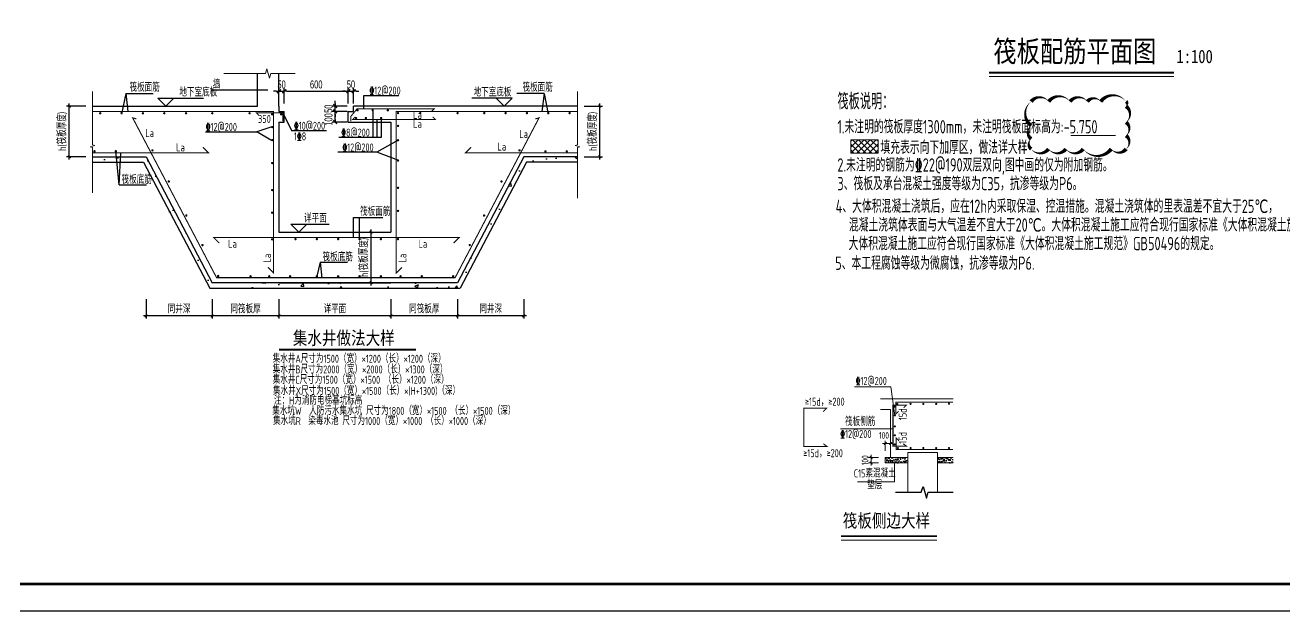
# Model space of a CAD drawing. Extents: x -129922 to 1190196, y -520662 to 139923.
# Drawn here: x 83632 to 130852, y -169237 to -147272 of the extents above; entities that cross this region are included whole.
import ezdxf
from ezdxf.enums import TextEntityAlignment as Align

# ---------------------------------------------------------------- set-up
doc = ezdxf.new("R2010")
doc.units = 0
doc.header["$LTSCALE"] = 1000
doc.header["$MEASUREMENT"] = 0
for name, color, linetype, lineweight in [('A-文字-功能', 7, 'Continuous', 15), ('AXIS', 3, 'Continuous', 15), ('S-墙柱-REIN', 1, 'Continuous', 20), ('S-墙柱-WALL', 6, 'Continuous', 20), ('S-通用-TEXT', 7, 'Continuous', 20), ('等值线高度3', 140, 'Continuous', 18)]:
    doc.layers.add(name, color=color, linetype=linetype, lineweight=lineweight)
for name, color, linetype in [('COLU', 2, 'Continuous'), ('DIM', 3, 'Continuous'), ('PUB_HATCH', 8, 'Continuous'), ('PUB_TEXT', 7, 'Continuous'), ('REIN', 1, 'Continuous'), ('TEXT', 7, 'Continuous'), ('THIN', 7, 'Continuous'), ('Y-云图图框', 7, 'Continuous'), ('基础', 2, 'Continuous'), ('大样配筋', 7, 'Continuous'), ('标高', 3, 'Continuous'), ('楼板正筋钢筋', 107, 'Continuous'), ('节点大样填充', 8, 'Continuous')]:
    doc.layers.add(name, color=color, linetype=linetype)
doc.layers.add('S-活动层-非打印1', color=170, linetype='Continuous', lineweight=20, plot=False)
doc.styles.add('_YT_Name', font='', dxfattribs={"width": 0.8})
doc.styles.add('_YT_Sign_Text', font='ros.shx', dxfattribs={"width": 0.8, "bigfont": 'hztxt.shx'})
doc.styles.add('BW_Dim', font='Bweng.shx', dxfattribs={"width": 0.7, "bigfont": 'hztxt.shx'})
doc.styles.add('BW_Rein', font='tssdeng.shx', dxfattribs={"width": 0.7, "bigfont": 'hztxt.shx'})
doc.styles.get("Standard").update_dxf_attribs({"font": 'gbenor.shx', "bigfont": 'gbcbig.shx'})
doc.styles.add('TSSD_Dimension', font='tssdeng.shx', dxfattribs={"width": 0.7, "bigfont": 'HZTXT.SHX'})
doc.styles.add('TSSD_Rein', font='tssdeng.shx', dxfattribs={"width": 0.7, "bigfont": 'hztxt.shx'})
doc.styles.add('黑体', font='', dxfattribs={"width": 0.8})
doc.styles.get('_YT_Name').set_extended_font_data('SimHei')
doc.styles.get('黑体').set_extended_font_data('SimHei')
doc.dimstyles.new('Cyz_25_100', dxfattribs={"dimtxt": 300, "dimasz": 100, "dimexe": 100, "dimexo": 100, "dimgap": 100, "dimtad": 1, "dimdec": 0, "dimlfac": 0.25, "dimzin": 0, "dimdsep": 46, "dimtxsty": 'BW_Dim', "dimblk": '_bwk', "dimcen": 0, "dimclrt": 7, "dimadec": 0, "dimazin": 0, "dimtfac": 1, "dimtdec": 0, "dimtix": 1, "dimtmove": 2, "dimatfit": 0, "dimfxl": 0, "dimtolj": 1, "dimtzin": 0, "dimarcsym": 0})
doc.dimstyles.new('TSSD_20_100', dxfattribs={"dimtxt": 250, "dimasz": 100, "dimexe": 100, "dimexo": 250, "dimgap": 100, "dimtad": 1, "dimdec": 0, "dimlfac": 0.2, "dimzin": 0, "dimdsep": 46, "dimtxsty": 'TSSD_Dimension', "dimblk": 'ARCHTICK', "dimcen": 0, "dimdle": 100, "dimclrt": 7, "dimadec": 0, "dimazin": 0, "dimtfac": 1, "dimtdec": 0, "dimtix": 1, "dimtmove": 2, "dimatfit": 3, "dimfxl": 0, "dimtolj": 1, "dimtzin": 0, "dimarcsym": 0})
doc.dimstyles.new('TSSD_50_50', dxfattribs={"dimtxt": 150, "dimasz": 50, "dimexe": 50, "dimexo": 125, "dimgap": 50, "dimtad": 1, "dimdec": 0, "dimzin": 0, "dimdsep": 46, "dimtxsty": 'TSSD_Dimension', "dimblk": 'ARCHTICK', "dimblk1": 'ARCHTICK', "dimblk2": 'ARCHTICK', "dimcen": 0, "dimdle": 50, "dimclrt": 7, "dimadec": 0, "dimazin": 0, "dimtfac": 1, "dimtdec": 0, "dimtix": 1, "dimtmove": 2, "dimatfit": 3, "dimfxl": 0, "dimtolj": 1, "dimtzin": 0, "dimarcsym": 0})

# ---------------------------------------------------------------- blocks, each defined once
blk = doc.blocks.new('ECMCTK_A1_横_单行图名--0')
at = {"color": 4}
blk.add_lwpolyline([(0, 0), (841, 0), (841, 594), (0, 594)], close=True, dxfattribs=at)
at = {"const_width": 1}
blk.add_lwpolyline([(25, 10), (831, 10), (831, 584), (25, 584)], close=True, dxfattribs=at)
at = {"color": 80, "flags": 3}
for tag, height, p in [('YTHQINS', 3, (34.31, 585.5)), ('ECMCKEY', 3, (292.07, 288.23)), ('YTTQINS', 5.62, (848.03, 12.81)), ('YTFRAME', 3, (652.76, 5.84)), ('YTBARCODE_T1', 3, (749.78, 5.95))]:
    blk.add_attdef(tag, text='', height=height, dxfattribs=at).set_placement(p, align=Align.MIDDLE_CENTER)
for tag, height, style, width, p in [('证书编号', 4, '_YT_Sign_Text', 0.8, (708.87, 43.81)), ('审查批准号', 4, '_YT_Sign_Text', 0.8, (761.06, 43.81)), ('工程号', 4, '_YT_Sign_Text', 0.5, (804.08, 44.12)), ('设计单位', 6, '_YT_Name', 0.8, (623.75, 38.6)), ('建设单位', 4, '_YT_Sign_Text', 0.8, (734.96, 36.11)), ('阶段', 4, '_YT_Sign_Text', 0.8, (804.08, 35.81)), ('项目号', 4, '_YT_Sign_Text', 0.5, (822.08, 33.72)), ('项目名称', 4, '_YT_Sign_Text', 0.8, (734.96, 28.11)), ('专业', 4, '_YT_Sign_Text', 0.8, (804.08, 27.31)), ('图纸编号', 4, '_YT_Sign_Text', 0.5, (803.93, 19.36)), ('图纸名称', 4.5, '_YT_Name', 0.8, (735.39, 15.06)), ('出图比例', 4.2, '_YT_Sign_Text', 0.8, (681.82, 11.78)), ('日期', 4, '_YT_Sign_Text', 0.5, (803.88, 12.13)), ('版本号', 4, '_YT_Sign_Text', 0.8, (822.08, 13))]:
    blk.add_attdef(tag, text='', height=height, dxfattribs=dict(style=style, width=width)).set_placement(p, align=Align.CENTER)
at = {"style": '_YT_Sign_Text', "width": 0.8, "flags": 3}
for tag, p, height in [('{审定人}', (605.87, 26.45), 6.24), ('{校对人}', (658.35, 26.53), 6.24), ('[审定人]', (590.95, 27.81), 4.1), ('[校对人]', (642.23, 27.82), 4.1), ('[审核人]', (591.01, 19.76), 4.1), ('{审核人}', (606.98, 18.44), 6.24), ('[设计人]', (642.47, 20.21), 4.1), ('{设计人}', (658.48, 18.54), 6.24), ('[项目负责人]', (590.78, 12.01), 4.1), ('{项目负责人}', (608.28, 10.72), 6.24), ('[专业负责人]', (642.74, 11.77), 4.1), ('{专业负责人}', (658.58, 10.36), 6.24)]:
    blk.add_attdef(tag, p, '', height=height, dxfattribs=at)
at = {"color": 80, "flags": 3}
for tag, p in [('YTQRCODE', (551.04, 11.91)), ('YTBZSIT', (25, 10)), ('EXT_TK_LEFT', (25, 10))]:
    blk.add_attdef(tag, p, '', height=3, dxfattribs=at)
blk = doc.blocks.new('_ArchTick')
at = {"color": 0, "linetype": 'ByBlock', "const_width": 0.4}
blk.add_lwpolyline([(-0.5, -0.5), (0.5, 0.5)], dxfattribs=at)
blk = doc.blocks.new('*D1125')
at = {"layer": 'Defpoints', "color": 0, "transparency": 16777216}
for p in [(6201607, -579075), (6201407, -579602), (6201607, -579602)]:
    blk.add_point(p, dxfattribs=at)
at = {"layer": 'DIM', "color": 0, "lineweight": -2, "transparency": 16777216}
for p, q in [((6201307, -579075), (6201707, -579075)), ((6201407, -579352), (6201407, -578975)), ((6201607, -579352), (6201607, -578975))]:
    blk.add_line(p, q, dxfattribs=at)
at = {"layer": 'DIM', "color": 0, "lineweight": -2, "transparency": 16777216, "xscale": 100, "yscale": 100, "zscale": 100, "rotation": 180}
blk.add_blockref('_ArchTick', (6201407, -579075), dxfattribs=at)
at = {"layer": 'DIM', "color": 0, "lineweight": -2, "transparency": 16777216, "xscale": 100, "yscale": 100, "zscale": 100}
blk.add_blockref('_ArchTick', (6201607, -579075), dxfattribs=at)
at = {"layer": 'DIM', "color": 7, "transparency": 16777216, "insert": (6201356, -578772), "char_height": 250, "attachment_point": 5, "style": 'TSSD_Dimension'}
blk.add_mtext('\\A1;100', dxfattribs=at)
blk = doc.blocks.new('*D1126')
at = {"layer": 'Defpoints', "color": 0, "transparency": 16777216}
for p in [(6200873, -579802), (6201407, -579602), (6201407, -579802)]:
    blk.add_point(p, dxfattribs=at)
at = {"layer": 'DIM', "color": 0, "lineweight": -2, "transparency": 16777216}
for p, q in [((6201157, -579602), (6200773, -579602)), ((6201157, -579802), (6200773, -579802)), ((6200873, -579602), (6200873, -579502)), ((6200873, -579602), (6200873, -579802)), ((6200873, -579802), (6200873, -579902))]:
    blk.add_line(p, q, dxfattribs=at)
at = {"layer": 'DIM', "color": 0, "lineweight": -2, "transparency": 16777216, "xscale": 100, "yscale": 100, "zscale": 100}
for p, rotation in [((6200873, -579602), 270), ((6200873, -579802), 90)]:
    blk.add_blockref('_ArchTick', p, dxfattribs=dict(at, rotation=rotation))
at = {"layer": 'DIM', "color": 7, "transparency": 16777216, "insert": (6200648, -579702), "char_height": 250, "attachment_point": 5, "rotation": 90, "style": 'TSSD_Dimension'}
blk.add_mtext('\\A1;100', dxfattribs=at)
blk = doc.blocks.new('*D2201')
at = {"layer": 'Defpoints', "color": 0, "transparency": 16777216}
for p in [(5559, 2601), (9759, 2601), (5559, 1719)]:
    blk.add_point(p, dxfattribs=at)
at = {"layer": 'DIM', "color": 0, "lineweight": -2, "transparency": 16777216}
for p, q in [((5559, 2351), (5559, 1619)), ((9759, 2351), (9759, 1619)), ((9859, 1719), (5459, 1719))]:
    blk.add_line(p, q, dxfattribs=at)
at = {"layer": 'DIM', "color": 0, "lineweight": -2, "transparency": 16777216, "xscale": 100, "yscale": 100, "zscale": 100, "rotation": 180}
blk.add_blockref('_ArchTick', (5559, 1719), dxfattribs=at)
at = {"layer": 'DIM', "color": 0, "lineweight": -2, "transparency": 16777216, "xscale": 100, "yscale": 100, "zscale": 100}
blk.add_blockref('_ArchTick', (9759, 1719), dxfattribs=at)
at = {"layer": 'DIM', "color": 7, "transparency": 16777216, "insert": (7659, 1969), "char_height": 300, "attachment_point": 5, "style": 'TSSD_Dimension'}
blk.add_mtext('\\A1;详平面', dxfattribs=at)
blk = doc.blocks.new('*D2202')
at = {"layer": 'Defpoints', "color": 0, "transparency": 16777216}
for p in [(9759, 2601), (12259, 2601), (9759, 1719)]:
    blk.add_point(p, dxfattribs=at)
at = {"layer": 'DIM', "color": 0, "lineweight": -2, "transparency": 16777216}
for p, q in [((9759, 2351), (9759, 1619)), ((12259, 2351), (12259, 1619)), ((12359, 1719), (9659, 1719))]:
    blk.add_line(p, q, dxfattribs=at)
at = {"layer": 'DIM', "color": 0, "lineweight": -2, "transparency": 16777216, "xscale": 100, "yscale": 100, "zscale": 100, "rotation": 180}
blk.add_blockref('_ArchTick', (9759, 1719), dxfattribs=at)
at = {"layer": 'DIM', "color": 0, "lineweight": -2, "transparency": 16777216, "xscale": 100, "yscale": 100, "zscale": 100}
blk.add_blockref('_ArchTick', (12259, 1719), dxfattribs=at)
at = {"layer": 'DIM', "color": 7, "transparency": 16777216, "insert": (11009, 1969), "char_height": 300, "attachment_point": 5, "style": 'TSSD_Dimension'}
blk.add_mtext('\\A1;同筏板厚', dxfattribs=at)
blk = doc.blocks.new('*D2203')
at = {"layer": 'Defpoints', "color": 0, "transparency": 16777216}
for p in [(12259, 2601), (14741, 2601), (12259, 1719)]:
    blk.add_point(p, dxfattribs=at)
at = {"layer": 'DIM', "color": 0, "lineweight": -2, "transparency": 16777216}
for p, q in [((12259, 2351), (12259, 1619)), ((14741, 2351), (14741, 1619)), ((14841, 1719), (12159, 1719))]:
    blk.add_line(p, q, dxfattribs=at)
at = {"layer": 'DIM', "color": 0, "lineweight": -2, "transparency": 16777216, "xscale": 100, "yscale": 100, "zscale": 100, "rotation": 180}
blk.add_blockref('_ArchTick', (12259, 1719), dxfattribs=at)
at = {"layer": 'DIM', "color": 0, "lineweight": -2, "transparency": 16777216, "xscale": 100, "yscale": 100, "zscale": 100}
blk.add_blockref('_ArchTick', (14741, 1719), dxfattribs=at)
at = {"layer": 'DIM', "color": 7, "transparency": 16777216, "insert": (13500, 1969), "char_height": 300, "attachment_point": 5, "style": 'TSSD_Dimension'}
blk.add_mtext('\\A1;同井深', dxfattribs=at)
blk = doc.blocks.new('*D2204')
at = {"layer": 'Defpoints', "color": 0, "transparency": 16777216}
for p in [(578, 2601), (3059, 2601), (578, 1719)]:
    blk.add_point(p, dxfattribs=at)
at = {"layer": 'DIM', "color": 0, "lineweight": -2, "transparency": 16777216}
for p, q in [((578, 2351), (578, 1619)), ((3059, 2351), (3059, 1619)), ((3159, 1719), (478, 1719))]:
    blk.add_line(p, q, dxfattribs=at)
at = {"layer": 'DIM', "color": 0, "lineweight": -2, "transparency": 16777216, "xscale": 100, "yscale": 100, "zscale": 100, "rotation": 180}
blk.add_blockref('_ArchTick', (578, 1719), dxfattribs=at)
at = {"layer": 'DIM', "color": 0, "lineweight": -2, "transparency": 16777216, "xscale": 100, "yscale": 100, "zscale": 100}
blk.add_blockref('_ArchTick', (3059, 1719), dxfattribs=at)
at = {"layer": 'DIM', "color": 7, "transparency": 16777216, "insert": (1819, 1969), "char_height": 300, "attachment_point": 5, "style": 'TSSD_Dimension'}
blk.add_mtext('\\A1;同井深', dxfattribs=at)
blk = doc.blocks.new('*D2205')
at = {"layer": 'Defpoints', "color": 0, "transparency": 16777216}
for p in [(3059, 2601), (5559, 2601), (3059, 1719)]:
    blk.add_point(p, dxfattribs=at)
at = {"layer": 'DIM', "color": 0, "lineweight": -2, "transparency": 16777216}
for p, q in [((3059, 2351), (3059, 1619)), ((5559, 2351), (5559, 1619)), ((5659, 1719), (2959, 1719))]:
    blk.add_line(p, q, dxfattribs=at)
at = {"layer": 'DIM', "color": 0, "lineweight": -2, "transparency": 16777216, "xscale": 100, "yscale": 100, "zscale": 100, "rotation": 180}
blk.add_blockref('_ArchTick', (3059, 1719), dxfattribs=at)
at = {"layer": 'DIM', "color": 0, "lineweight": -2, "transparency": 16777216, "xscale": 100, "yscale": 100, "zscale": 100}
blk.add_blockref('_ArchTick', (5559, 1719), dxfattribs=at)
at = {"layer": 'DIM', "color": 7, "transparency": 16777216, "insert": (4309, 1969), "char_height": 300, "attachment_point": 5, "style": 'TSSD_Dimension'}
blk.add_mtext('\\A1;同筏板厚', dxfattribs=at)
blk = doc.blocks.new('_bwk')
blk.add_line((-1, 0), (0, 0))
at = {"const_width": 0.5}
blk.add_lwpolyline([(-0.7, -0.7), (0.7, 0.7)], dxfattribs=at)
blk = doc.blocks.new('*D2193')
at = {"layer": 'Defpoints', "color": 0, "transparency": 16777216}
for p in [(8359, 10147), (8159, 9589), (8359, 9589)]:
    blk.add_point(p, dxfattribs=at)
at = {"layer": 'DIM', "color": 0, "lineweight": -2, "transparency": 16777216}
for p, q in [((8059, 10147), (7959, 10147)), ((8159, 9689), (8159, 10247)), ((8159, 10147), (8359, 10147)), ((8359, 9689), (8359, 10247)), ((8459, 10147), (8559, 10147))]:
    blk.add_line(p, q, dxfattribs=at)
at = {"layer": 'DIM', "color": 0, "lineweight": -2, "transparency": 16777216, "xscale": 100, "yscale": 100, "zscale": 100}
blk.add_blockref('_bwk', (8159, 10147), dxfattribs=at)
at = {"layer": 'DIM', "color": 0, "lineweight": -2, "transparency": 16777216, "xscale": 100, "yscale": 100, "zscale": 100, "rotation": 180}
blk.add_blockref('_bwk', (8359, 10147), dxfattribs=at)
at = {"layer": 'DIM', "color": 7, "transparency": 16777216, "insert": (8259, 10397), "char_height": 300, "attachment_point": 5, "style": 'BW_Dim'}
blk.add_mtext('\\A1;50', dxfattribs=at)
blk = doc.blocks.new('*D2194')
at = {"layer": 'Defpoints', "color": 0, "transparency": 16777216}
for p in [(8159, 10147), (5759, 9589), (8159, 9589)]:
    blk.add_point(p, dxfattribs=at)
at = {"layer": 'DIM', "color": 0, "lineweight": -2, "transparency": 16777216}
for p, q in [((5759, 9689), (5759, 10247)), ((5859, 10147), (8059, 10147)), ((8159, 9689), (8159, 10247))]:
    blk.add_line(p, q, dxfattribs=at)
at = {"layer": 'DIM', "color": 0, "lineweight": -2, "transparency": 16777216, "xscale": 100, "yscale": 100, "zscale": 100, "rotation": 180}
blk.add_blockref('_bwk', (5759, 10147), dxfattribs=at)
at = {"layer": 'DIM', "color": 0, "lineweight": -2, "transparency": 16777216, "xscale": 100, "yscale": 100, "zscale": 100}
blk.add_blockref('_bwk', (8159, 10147), dxfattribs=at)
at = {"layer": 'DIM', "color": 7, "transparency": 16777216, "insert": (6959, 10397), "char_height": 300, "attachment_point": 5, "style": 'BW_Dim'}
blk.add_mtext('\\A1;600', dxfattribs=at)
blk = doc.blocks.new('*D2195')
at = {"layer": 'Defpoints', "color": 0, "transparency": 16777216}
for p in [(5759, 10147), (5559, 9589), (5759, 9589)]:
    blk.add_point(p, dxfattribs=at)
at = {"layer": 'DIM', "color": 0, "lineweight": -2, "transparency": 16777216}
for p, q in [((5459, 10147), (5359, 10147)), ((5559, 9689), (5559, 10247)), ((5559, 10147), (5759, 10147)), ((5759, 9689), (5759, 10247)), ((5859, 10147), (5959, 10147))]:
    blk.add_line(p, q, dxfattribs=at)
at = {"layer": 'DIM', "color": 0, "lineweight": -2, "transparency": 16777216, "xscale": 100, "yscale": 100, "zscale": 100}
blk.add_blockref('_bwk', (5559, 10147), dxfattribs=at)
at = {"layer": 'DIM', "color": 0, "lineweight": -2, "transparency": 16777216, "xscale": 100, "yscale": 100, "zscale": 100, "rotation": 180}
blk.add_blockref('_bwk', (5759, 10147), dxfattribs=at)
at = {"layer": 'DIM', "color": 7, "transparency": 16777216, "insert": (5659, 10397), "char_height": 300, "attachment_point": 5, "style": 'BW_Dim'}
blk.add_mtext('\\A1;50', dxfattribs=at)
blk = doc.blocks.new('*D2196')
at = {"layer": 'Defpoints', "color": 0, "transparency": 16777216}
for p in [(7669, 9589), (8223, 9589), (8223, 9389)]:
    blk.add_point(p, dxfattribs=at)
at = {"layer": 'DIM', "color": 0, "lineweight": -2, "transparency": 16777216}
for p, q in [((8123, 9589), (7569, 9589)), ((7669, 9689), (7669, 9789)), ((7669, 9389), (7669, 9589)), ((8123, 9389), (7569, 9389)), ((7669, 9289), (7669, 9189))]:
    blk.add_line(p, q, dxfattribs=at)
at = {"layer": 'DIM', "color": 0, "lineweight": -2, "transparency": 16777216, "xscale": 100, "yscale": 100, "zscale": 100}
for p, rotation in [((7669, 9589), 270), ((7669, 9389), 90)]:
    blk.add_blockref('_bwk', p, dxfattribs=dict(at, rotation=rotation))
at = {"layer": 'DIM', "color": 7, "transparency": 16777216, "insert": (7419, 9489), "char_height": 300, "attachment_point": 5, "rotation": 90, "style": 'BW_Dim'}
blk.add_mtext('\\A1;50', dxfattribs=at)
blk = doc.blocks.new('*D2197')
at = {"layer": 'Defpoints', "color": 0, "transparency": 16777216}
for p in [(7669, 9389), (8223, 9389), (8223, 8989)]:
    blk.add_point(p, dxfattribs=at)
at = {"layer": 'DIM', "color": 0, "lineweight": -2, "transparency": 16777216}
for p, q in [((8123, 9389), (7569, 9389)), ((8123, 8989), (7569, 8989)), ((7669, 9089), (7669, 9289))]:
    blk.add_line(p, q, dxfattribs=at)
at = {"layer": 'DIM', "color": 0, "lineweight": -2, "transparency": 16777216, "xscale": 100, "yscale": 100, "zscale": 100}
for p, rotation in [((7669, 9389), 90), ((7669, 8989), 270)]:
    blk.add_blockref('_bwk', p, dxfattribs=dict(at, rotation=rotation))
at = {"layer": 'DIM', "color": 7, "transparency": 16777216, "insert": (7419, 9086), "char_height": 300, "attachment_point": 5, "rotation": 90, "style": 'BW_Dim'}
blk.add_mtext('\\A1;100', dxfattribs=at)
blk = doc.blocks.new('*D2198')
at = {"layer": 'Defpoints', "color": 0, "transparency": 16777216}
for p in [(16753, 9589), (17592, 9589), (16753, 7689)]:
    blk.add_point(p, dxfattribs=at)
at = {"layer": 'DIM', "color": 0, "lineweight": -2, "transparency": 16777216}
for p, q in [((17003, 9589), (17692, 9589)), ((17592, 7589), (17592, 9689)), ((17003, 7689), (17692, 7689))]:
    blk.add_line(p, q, dxfattribs=at)
at = {"layer": 'DIM', "color": 0, "lineweight": -2, "transparency": 16777216, "xscale": 100, "yscale": 100, "zscale": 100}
for p, rotation in [((17592, 9589), 90), ((17592, 7689), 270)]:
    blk.add_blockref('_ArchTick', p, dxfattribs=dict(at, rotation=rotation))
at = {"layer": 'DIM', "color": 7, "transparency": 16777216, "insert": (17342, 8639), "char_height": 300, "attachment_point": 5, "rotation": 90, "style": 'TSSD_Dimension'}
blk.add_mtext('\\A1;h(筏板厚度)', dxfattribs=at)
blk = doc.blocks.new('*D2199')
at = {"layer": 'Defpoints', "color": 0, "transparency": 16777216}
for p in [(-2298, 9589), (-1434, 9589), (-1434, 7689)]:
    blk.add_point(p, dxfattribs=at)
at = {"layer": 'DIM', "color": 0, "lineweight": -2, "transparency": 16777216}
for p, q in [((-1684, 9589), (-2398, 9589)), ((-2298, 7589), (-2298, 9689)), ((-1684, 7689), (-2398, 7689))]:
    blk.add_line(p, q, dxfattribs=at)
at = {"layer": 'DIM', "color": 0, "lineweight": -2, "transparency": 16777216, "xscale": 100, "yscale": 100, "zscale": 100}
for p, rotation in [((-2298, 9589), 90), ((-2298, 7689), 270)]:
    blk.add_blockref('_ArchTick', p, dxfattribs=dict(at, rotation=rotation))
at = {"layer": 'DIM', "color": 7, "transparency": 16777216, "insert": (-2548, 8639), "char_height": 300, "attachment_point": 5, "rotation": 90, "style": 'TSSD_Dimension'}
blk.add_mtext('\\A1;h(筏板厚度)', dxfattribs=at)
blk = doc.blocks.new('*D2200')
at = {"layer": 'Defpoints', "color": 0, "transparency": 16777216}
for p in [(7662, 4862), (9017, 4862), (7662, 2962)]:
    blk.add_point(p, dxfattribs=at)
at = {"layer": 'DIM', "color": 0, "lineweight": -2, "transparency": 16777216}
for p, q in [((7912, 4862), (9117, 4862)), ((9017, 2862), (9017, 4962)), ((7912, 2962), (9117, 2962))]:
    blk.add_line(p, q, dxfattribs=at)
at = {"layer": 'DIM', "color": 0, "lineweight": -2, "transparency": 16777216, "xscale": 100, "yscale": 100, "zscale": 100}
for p, rotation in [((9017, 4862), 90), ((9017, 2962), 270)]:
    blk.add_blockref('_ArchTick', p, dxfattribs=dict(at, rotation=rotation))
at = {"layer": 'DIM', "color": 7, "transparency": 16777216, "insert": (8767, 3912), "char_height": 300, "attachment_point": 5, "rotation": 90, "style": 'TSSD_Dimension'}
blk.add_mtext('\\A1;h(筏板厚度)', dxfattribs=at)
blk = doc.blocks.new('safdhgfjhgkhgk')
at = {"layer": '节点大样填充'}
h = blk.add_hatch(dxfattribs=at)
h.set_pattern_fill('CONCRETE', color=256, scale=30, style=0)
h.set_pattern_definition([(50, (6296807.28, -485970.62), (215.17805, -18.82564), [22.5, -247.5]), (355, (6296807.28, -485970.62), (-41.6254, 225.65764), [18, -198]), (100.4514, (6296825.21, -485972.18), (173.5528, 206.83186), [19.12206, -210.34263]), (46.1842, (6296807.28, -485910.62), (320.1723, -49.6557), [33.75, -371.25]), (96.6356, (6296833.96, -485914.75), (280.3988, 292.23536), [28.6831, -315.5139]), (351.1842, (6296807.28, -485910.6), (280.3986, 292.2356), [27, -297]), (21, (6296837.28, -485925.62), (179.07212, -120.78567), [22.5, -247.5]), (326, (6296837.28, -485925.62), (72.9946, 217.545), [18, -198]), (71.4514, (6296852.2, -485935.68), (252.0668, 96.75915), [19.12206, -210.34263]), (37.5, (6296807.28, -485970.615), (3.647957, 99.868156), [0, -195.6, 0, -201, 0, -198.75]), (7.5, (6296807.28, -485970.62), (78.92086, 118.32351), [0, -114.6, 0, -191.1, 0, -75.75]), (327.5, (6296740.38, -485970.615), (160.14673, -6.76646), [0, -75, 0, -234, 0, -310.5]), (317.5, (6296710.38, -485970.62), (174.95585, 30.0315), [0, -97.5, 0, -155.4, 0, -220.5])])
h.paths.add_polyline_path([(6202207, -579602.5), (6201407, -579602.5), (6201407, -579802.5), (6202207, -579802.5)])
h = blk.add_hatch(dxfattribs=at)
h.set_pattern_fill('CONCRETE', color=256, scale=30, style=0)
h.set_pattern_definition([(50, (6253639.3, -486770.62), (215.17805, -18.82564), [22.5, -247.5]), (355, (6253639.3, -486770.62), (-41.6254, 225.65764), [18, -198]), (100.4514, (6253657.23, -486772.18), (173.5528, 206.83186), [19.12206, -210.34263]), (46.1842, (6253639.3, -486710.62), (320.1723, -49.6557), [33.75, -371.25]), (96.6356, (6253665.98, -486714.75), (280.3988, 292.2354), [28.6831, -315.5139]), (351.1842, (6253639.3, -486710.6), (280.3986, 292.2356), [27, -297]), (21, (6253669.3, -486725.62), (179.07212, -120.78567), [22.5, -247.5]), (326, (6253669.3, -486725.62), (72.9946, 217.545), [18, -198]), (71.4514, (6253684.22, -486735.68), (252.0668, 96.75915), [19.12206, -210.34263]), (37.5, (6253639.295, -486770.615), (3.647957, 99.868156), [0, -195.6, 0, -201, 0, -198.75]), (7.5, (6253639.3, -486770.62), (78.92086, 118.32351), [0, -114.6, 0, -191.1, 0, -75.75]), (327.5, (6253572.395, -486770.615), (160.14673, -6.76646), [0, -75, 0, -234, 0, -310.5]), (317.5, (6253542.4, -486770.62), (174.95585, 30.0315), [0, -97.5, 0, -155.4, 0, -220.5])])
h.paths.add_polyline_path([(6203949.1, -579802.5), (6203949.1, -579602.5), (6203357, -579602.5), (6203357, -579802.5)])
at = {"layer": 'S-墙柱-REIN', "const_width": 40}
for points in [[(6199075, -577880.1), (6199213.2, -577743.6), (6198355.2, -577743.6), (6198355.2, -579180.6), (6199213.2, -579180.6), (6199087.4, -579086.7)], [(6202072.1, -579079.2), (6202197.9, -579173.1), (6201695.1, -579173.1), (6201695.1, -577632.5), (6202197.9, -577632.5), (6202091.9, -577738.6)], [(6203949.1, -577524.1), (6201802.4, -577524.1), (6201802.4, -577961.9), (6201908.4, -577855.8)], [(6203949.1, -579301.5), (6201813, -579301.5), (6201813, -578863.6), (6201919.1, -578969.7)]]:
    blk.add_lwpolyline(points, dxfattribs=at)
for points in [[(6201725, -577691.3, 1), (6201765, -577691.3, 1)], [(6201839.7, -577589.6, 1), (6201879.7, -577589.6, 1)], [(6202332.7, -577587.1, 1), (6202372.7, -577587.1, 1)], [(6202810.6, -577587.1, 1), (6202850.6, -577587.1, 1)], [(6203293.6, -577587.1, 1), (6203333.6, -577587.1, 1)], [(6203770.4, -577580.2, 1), (6203810.4, -577580.2, 1)], [(6201743.1, -578017.1, 1), (6201783.1, -578017.1, 1)], [(6201743.1, -578430.9, 1), (6201783.1, -578430.9, 1)], [(6201743.1, -578765.5, 1), (6201783.1, -578765.5, 1)], [(6201743.1, -579109.2, 1), (6201783.1, -579109.2, 1)], [(6201857.2, -579242.5, 1), (6201897.2, -579242.5, 1)], [(6202332.7, -579242.5, 1), (6202372.7, -579242.5, 1)], [(6202810.6, -579242.5, 1), (6202850.6, -579242.5, 1)], [(6203293.6, -579242.5, 1), (6203333.6, -579242.5, 1)], [(6203770.4, -579242.5, 1), (6203810.4, -579242.5, 1)]]:
    blk.add_lwpolyline(points, format="xyb", close=True, dxfattribs=at)
at = {"layer": 'S-墙柱-WALL'}
for p, q in [((6201224, -577402.5), (6203949.1, -577402.5)), ((6201224, -577802.5), (6201607, -577802.5)), ((6201607, -579602.5), (6201607, -577802.5)), ((6201407, -579602.5), (6202257, -579602.5)), ((6201407, -579602.5), (6201407, -579802.5)), ((6201407, -579802.5), (6202257, -579802.5)), ((6202257, -579409.7), (6202257, -580899.6)), ((6202257, -579409.7), (6203357, -579409.7)), ((6203357, -579409.7), (6203357, -580899.6)), ((6203357, -579602.5), (6203949.1, -579602.5)), ((6203357, -579802.5), (6203949.1, -579802.5))]:
    blk.add_line(p, q, dxfattribs=at)
at = {"layer": 'S-通用-TEXT'}
for p, q in [((6200247.7, -576942.4), (6201618.9, -576942.4)), ((6201618.9, -576942.4), (6201763.1, -578017.1)), ((6199729.7, -578520.4), (6201695.1, -578520.4)), ((6201756.8, -579802.5), (6201756.8, -580506.1)), ((6200362.8, -580506.1), (6201756.8, -580506.1))]:
    blk.add_line(p, q, dxfattribs=at)
at = {"layer": 'S-通用-TEXT', "const_width": 70}
blk.add_lwpolyline([(6199745.8, -582547.6), (6203343.9, -582547.6)], dxfattribs=at)
at = {"layer": 'S-通用-TEXT'}
blk.add_lwpolyline([(6199745.8, -582697.6), (6203343.9, -582697.6)], dxfattribs=at)
at = {"layer": 'THIN'}
blk.add_lwpolyline([(6201794.6, -580899.6), (6202756.3, -580899.6), (6202826.3, -580679.6), (6202946.3, -581119.6), (6203016.3, -580899.6), (6203953.7, -580899.6)], dxfattribs=at)
at = {"layer": 'S-通用-TEXT'}
for s, height, style, width, p in [('\x8412@200', 300, 'TSSD_Rein', 0.7, (6200295.3, -576876.3)), ('≥15d，≥200', 300, 'TSSD_Rein', 0.7, (6198394.3, -577654.9, 752.2)), ('筏板侧筋', 300, 'TSSD_Rein', 0.7, (6199898.3, -578409.5)), ('\x8412@200', 300, 'TSSD_Rein', 0.7, (6199717.3, -578867.6)), ('≥15d，≥200', 300, 'TSSD_Rein', 0.7, (6198329.6, -579585.5, 752.2)), ('筏板侧边大样', 500, '黑体', 0.8, (6199811.9, -582215.3))]:
    blk.add_text(s, height=height, dxfattribs=dict(at, style=style, width=width)).set_placement(p)
at = {"layer": 'S-通用-TEXT', "style": 'TSSD_Rein', "width": 0.7}
for p in [(6202209, -578195.9, 752.2), (6202209, -579080.3, 752.2)]:
    blk.add_text('15d', height=300, rotation=90, dxfattribs=at).set_placement(p)
for s, p in [('C15素混凝土', (6201011.1, -580433.8)), ('垫层', (6201011.1, -580867.7))]:
    blk.add_text(s, height=300, dxfattribs=at).set_placement(p, align=Align.BOTTOM_CENTER)
at = {"layer": 'DIM'}
dim = blk.add_linear_dim(base=(6201607, -579075.4), p1=(6201407, -579602.5), p2=(6201607, -579602.5), text='100', dimstyle='TSSD_20_100', dxfattribs=at)
dim.commit()
dim.dimension.update_dxf_attribs({"geometry": '*D1125', "text_midpoint": (6201356.4, -578772.4), "dimtype": 128})
dim = blk.add_linear_dim(base=(6200873.4, -579802.5), p1=(6201407, -579602.5), p2=(6201407, -579802.5), angle=90, text='100', dimstyle='TSSD_20_100', dxfattribs=at)
dim.commit()
dim.dimension.update_dxf_attribs({"geometry": '*D1126', "text_midpoint": (6200648.4, -579702.5)})
blk = doc.blocks.new('A$C3695548B')
at = {"layer": 'PUB_HATCH'}
h = blk.add_hatch(dxfattribs=at)
h.set_pattern_fill('混凝土', color=256, scale=200, style=0)
h.set_pattern_definition([(50, (-3485431, -653521.9), (1434.52037, -125.50427), [150, -1650]), (355, (-3485431, -653521.9), (-277.50267, 1504.38427), [120, -1320]), (100.4514, (-3485311.4, -653532.4), (1157.01876, 1378.8791), [127.4804, -1402.2842]), (46.1842, (-3485431, -653122), (2134.4821, -331.038), [225, -2475]), (96.6356, (-3485253, -653149.5), (1869.3254, 1948.2357), [191.2206, -2103.426]), (351.1842, (-3485431, -653122), (1869.3239, 1948.2372), [180, -1980]), (21, (-3485231, -653221.9), (1193.8141, -805.2378), [150, -1650]), (326, (-3485231, -653221.9), (486.63066, 1450.3001), [120, -1320]), (71.4514, (-3485131.5, -653289), (1680.44526, 645.061), [127.4804, -1402.2842]), (37.5, (-3485430.95, -653521.9), (24.31971, 665.78771), [0, -1304, 0, -1340, 0, -1325]), (7.5, (-3485430.95, -653521.9), (526.13907, 788.82342), [0, -764, 0, -1274, 0, -505]), (327.5, (-3485876.95, -653521.9), (1067.64487, -45.10974), [0, -500, 0, -1560, 0, -2070]), (317.5, (-3486077, -653521.9), (1166.37234, 200.20996), [0, -650, 0, -1036, 0, -1470])])
h.paths.add_polyline_path([(12354.3, 2762), (14835.8, 7488.7), (16753.1, 7488.7), (16753.1, 7688.7), (14740.8, 7688.7), (12259.3, 2962), (3059.3, 2962), (577.9, 7688.7), (-1434.4, 7688.7), (-1434.4, 7488.7), (482.9, 7488.7), (2964.3, 2762)])
at = {"color": 6}
blk.add_line((8581.1, 5413.8), (8581.1, 5413.8), dxfattribs=at)
at = {"layer": 'AXIS'}
for points in [[(6172.9, 10808.7), (5258.9, 10808.7), (5202.9, 10632.7), (5106.9, 10984.7), (5050.9, 10808.7), (3490.4, 10808.7)], [(-1434.4, 6339.8), (-1434.4, 8032.8), (-1522.4, 8060.8), (-1346.4, 8108.8), (-1434.4, 8136.8), (-1434.4, 10139.8)], [(16753.1, 6139.8), (16753.1, 8032.8), (16841.1, 8060.8), (16665.1, 8108.8), (16753.1, 8136.8), (16753.1, 10139.8)]]:
    blk.add_lwpolyline(points, dxfattribs=at)
at = {"layer": 'COLU'}
for p, q in [((4759.3, 9588.7), (4759.3, 10808.7)), ((5559.3, 9588.7), (5559.3, 10808.7))]:
    blk.add_line(p, q, dxfattribs=at)
at = {"layer": 'DIM'}
for p, q in [((-182.1, 10060.2), (842.6, 10060.2)), ((3052.6, 10198.7), (5142.8, 10198.7)), ((15500.8, 10060.2), (14476.1, 10060.2)), ((-432, 6638.3), (592.6, 6638.3)), ((8349.9, 5413.8), (9456.6, 5413.8)), ((8349.9, 4662), (8349.9, 5413.8)), ((8581.1, 4599.3), (8581.1, 5413.8)), ((7103, 3735.4), (8127.7, 3735.4))]:
    blk.add_line(p, q, dxfattribs=at)
for points in [[(-182.1, 10060.2), (-338.9, 9287.2)], [(-182.1, 10060.2), (-98.8, 9379.8)], [(15500.8, 10060.2), (15417.5, 9379.8)], [(15500.8, 10060.2), (15657.6, 9287.2)], [(-432, 6638.3), (-557.5, 7915.1)], [(-432, 6638.3), (-363.6, 7831.9)], [(7103, 3735.4), (6981.1, 3210)], [(7103, 3735.4), (7170, 3135)]]:
    blk.add_lwpolyline(points, dxfattribs=at)
at = {"layer": 'PUB_TEXT'}
for p, q in [((5709.3, 9338.7), (6026.8, 8669.6)), ((9074, 9429.7), (9074, 8414.3)), ((9225.3, 9081.9), (9225.3, 8414.3)), ((9390.1, 9139.1), (9390.1, 8414.3)), ((2804.4, 8626.9, 0), (4734.2, 8626.9, 0)), ((5261.1, 8801.8), (4734.2, 8626.9, 0)), ((5261.1, 8311.1), (4734.2, 8626.9, 0)), ((6026.8, 8669.6), (7337.8, 8669.6)), ((9390.1, 8414.3), (7811.6, 8414.3)), ((10024.3, 8306.2), (9235.7, 7856.1)), ((9235.7, 7856.1), (7770.6, 7856.1)), ((10057.6, 7543.5), (9235.7, 7856.1))]:
    blk.add_line(p, q, dxfattribs=at)
blk.add_lwpolyline([(8742, 9488.7), (8742, 9987.7), (10053, 9987.7)], dxfattribs=at)
at = {"layer": 'PUB_TEXT', "const_width": 70}
blk.add_lwpolyline([(5562.1, 452.1), (10693.4, 452.1)], dxfattribs=at)
at = {"layer": 'REIN', "const_width": 40}
for points in [[(8259.3, 9018.3), (8259.3, 9207.9), (8492.7, 9488.7), (11383.2, 9488.7), (11277.1, 9382.6)], [(-1434.4, 9388.7), (5359.3, 9388.7), (5359.3, 3334), (5147.2, 3546.1)], [(7731.5, 3153.7), (3222.9, 3153.7), (75.5, 9149), (218.7, 9104.4)], [(4817.4, 9232.6), (4711.4, 9338.7), (5709.3, 9338.7), (5709.3, 9015.4)], [(7732.2, 3153.7), (12165.4, 3153.7), (15312.8, 9149), (15169.6, 9104.4)], [(11322.6, 9187.9), (11428.7, 9081.9), (8320.8, 9081.9), (8426.9, 9187.9)], [(16753.1, 9388.7), (10559.3, 9388.7), (9959.3, 9388.7), (9959.3, 3329.4), (10171.5, 3541.6)], [(-1434.4, 7831.9), (2920.6, 7831.9), (2708.5, 8044)], [(16753.1, 7831.9), (12548, 7831.9), (12760.1, 8044)], [(12107.2, 4449.9), (12319.3, 4662), (3111.9, 4662), (3324, 4449.9)]]:
    blk.add_lwpolyline(points, dxfattribs=at)
at = {"layer": 'REIN', "const_width": 45}
for points in [[(8483.2, 9429.7, -1), (8525.4, 9429.7, -1)], [(9052.9, 9429.7, -1), (9095.1, 9429.7, -1)], [(9622.6, 9429.7, -1), (9664.8, 9429.7, -1)], [(-1117.8, 9318.3, 1), (-1160, 9318.3, 1)], [(-317.8, 9329.2, 1), (-360, 9329.2, 1)], [(482.2, 9318.3, 1), (440, 9318.3, 1)], [(1282.2, 9318.3, 1), (1240, 9318.3, 1)], [(2098.6, 9318.3, 1), (2056.4, 9318.3, 1)], [(3082.2, 9318.3, 1), (3040, 9318.3, 1)], [(4482.2, 9318.3, 1), (4440, 9318.3, 1)], [(5328.5, 9278.3, 1), (5286.3, 9278.3, 1)], [(5666.3, 9278.3, 1), (5624.1, 9278.3, 1)], [(8429.6, 9139.1, -1), (8471.8, 9139.1, -1)], [(8799.3, 9139.1, -1), (8841.5, 9139.1, -1)], [(9369, 9139.1, -1), (9411.2, 9139.1, -1)], [(10003.2, 9324.9, -1), (10045.4, 9324.9, -1)], [(10836.5, 9324.9, -1), (10878.7, 9324.9, -1)], [(12236.5, 9324.9, -1), (12278.7, 9324.9, -1)], [(13236.5, 9324.9, -1), (13278.7, 9324.9, -1)], [(14036.5, 9324.9, -1), (14078.7, 9324.9, -1)], [(14836.5, 9324.9, -1), (14878.7, 9324.9, -1)], [(15636.5, 9324.9, -1), (15678.7, 9324.9, -1)], [(16436.5, 9324.9, -1), (16478.7, 9324.9, -1)], [(5328.5, 8801.8, 1), (5286.3, 8801.8, 1)], [(10003.2, 8842.7, -1), (10045.4, 8842.7, -1)], [(5328.5, 8311.1, 1), (5286.3, 8311.1, 1)], [(10003.2, 8306.2, -1), (10045.4, 8306.2, -1)], [(-1332.9, 7894.3, 1), (-1375.1, 7894.3, 1)], [(-532.9, 7894.3, 1), (-575.1, 7894.3, 1)], [(837.3, 7927.9, 1), (795.1, 7927.9, 1)], [(10003.2, 7543.5, -1), (10045.4, 7543.5, -1)], [(14557, 7927.9, -1), (14599.2, 7927.9, -1)], [(15528.9, 7891.6, -1), (15571, 7891.6, -1)], [(16328.9, 7891.6, -1), (16371, 7891.6, -1)], [(5328.5, 7451.6, 1), (5286.3, 7451.6, 1)], [(1451.9, 6761.4, 1), (1409.7, 6761.4, 1)], [(13882.3, 6761.4, -1), (13924.5, 6761.4, -1)], [(5328.5, 6438.6, 1), (5286.3, 6438.6, 1)], [(10003.2, 6521, -1), (10045.4, 6521, -1)], [(10003.2, 5656.4, -1), (10045.4, 5656.4, -1)], [(2109.7, 5483.2, 1), (2067.5, 5483.2, 1)], [(5328.5, 5590.3, 1), (5286.3, 5590.3, 1)], [(13229, 5483.2, -1), (13271.2, 5483.2, -1)], [(2715.3, 4375, 1), (2673.1, 4375, 1)], [(5328.5, 4589.1, 1), (5286.3, 4589.1, 1)], [(6202.2, 4599.3, 1), (6160, 4599.3, 1)], [(7002.2, 4599.3, 1), (6960, 4599.3, 1)], [(7802.2, 4599.3, 1), (7760, 4599.3, 1)], [(8602.2, 4599.3, 1), (8560, 4599.3, 1)], [(9402.2, 4599.3, 1), (9360, 4599.3, 1)], [(10000.7, 4599.3, -1), (10042.9, 4599.3, -1)], [(12691.4, 4375, -1), (12733.6, 4375, -1)], [(3303.3, 3216.9, 1), (3261.1, 3216.9, 1)], [(4520.5, 3204.8, 1), (4478.3, 3204.8, 1)], [(5218.3, 3204.8, 1), (5176.1, 3204.8, 1)], [(6000.4, 3204.8, 1), (5958.3, 3204.8, 1)], [(7002.2, 3204.8, 1), (6960, 3204.8, 1)], [(7802.2, 3204.8, 1), (7760, 3204.8, 1)], [(8602.2, 3204.8, 1), (8560, 3204.8, 1)], [(9402.2, 3204.8, 1), (9360, 3204.8, 1)], [(10100.4, 3204.8, -1), (10142.6, 3204.8, -1)], [(10894.6, 3204.8, -1), (10936.8, 3204.8, -1)], [(12069.3, 3204.8, -1), (12111.5, 3204.8, -1)]]:
    blk.add_lwpolyline(points, format="xyb", close=True, dxfattribs=at)
at = {"layer": '基础'}
for p, q in [((-1434.4, 9588.7), (4759.3, 9588.7)), ((5559.3, 9588.7), (5559.3, 9388.7)), ((8359.3, 9388.7), (8359.3, 9588.7)), ((16753.1, 9588.7), (8359.3, 9588.7)), ((5559.3, 9388.7), (5759.3, 9388.7)), ((5559.3, 8988.7), (5759.3, 8988.7)), ((5559.3, 8988.7), (5559.3, 4862)), ((5759.3, 8988.7), (5759.3, 9388.7)), ((8159.3, 8988.7), (8159.3, 9388.7)), ((8159.3, 9388.7), (8359.3, 9388.7)), ((8159.3, 8988.7), (9759.3, 8988.7)), ((9759.3, 8988.7), (9759.3, 4862)), ((-1434.4, 7688.7), (577.9, 7688.7)), ((577.9, 7688.7), (3059.3, 2962)), ((14740.8, 7688.7), (12259.3, 2962)), ((16753.1, 7688.7), (14740.8, 7688.7)), ((-1434.4, 7488.7), (482.9, 7488.7)), ((482.9, 7488.7), (2964.3, 2762)), ((14835.8, 7488.7), (12354.3, 2762)), ((16753.1, 7488.7), (14835.8, 7488.7)), ((5559.3, 4862), (9759.3, 4862)), ((12259.3, 2962), (3059.3, 2962)), ((5559.3, 2962), (9759.3, 2962)), ((2964.3, 2762), (12354.3, 2762))]:
    blk.add_line(p, q, dxfattribs=at)
at = {"layer": '标高'}
for points in [[(1616.2, 9888.7), (1316.2, 9588.7), (1016.2, 9888.7), (2727.4, 9888.7)], [(13702.5, 9888.7), (14002.5, 9588.7), (14302.5, 9888.7), (12791.3, 9888.7)], [(6601.6, 5162), (6301.6, 4862), (6001.6, 5162), (7448.8, 5162)]]:
    blk.add_lwpolyline(points, dxfattribs=at)
at = {"layer": 'A-文字-功能', "style": 'BW_Rein', "width": 0.7}
for s, p in [('集水井A尺寸为1500（宽）×1200（长）×1200（深）', (5327.2, -37.8)), ('集水井B尺寸为2000（宽）×2000（长）×1300（深）', (5327.2, -438.9)), ('集水井C尺寸为1500（宽）×1500 （长）×1200（深）', (5327.2, -827.5)), ('集水井X尺寸为1500（宽）×1500（长）×(H+1300)（深）', (5339.4, -1243)), ('注：H为消防电梯基坑标高', (5374, -1607)), ('集水坑W  人防污水集水坑 尺寸为1800（宽）×1500 （长）×1500（深）', (5312.6, -1993.1)), ('集水坑R  染毒水池 尺寸为1000（宽）×1000 （长）×1000（深）', (5341.8, -2371.9))]:
    blk.add_text(s, height=300, rotation=359.99995, dxfattribs=at).set_placement(p)
at = {"layer": 'PUB_TEXT'}
for s, height, style, width, p in [('\x8412@200', 300, 'TSSD_Rein', 0.7, (8954, 10017.6)), ('\x8412@200', 300, 'TSSD_Rein', 0.7, (2817.3, 8656.8, 0)), ('\x8410@200', 300, 'TSSD_Rein', 0.7, (6122.5, 8699.4)), ('1\x848', 300, 'TSSD_Rein', 0.7, (6122.5, 8301.4)), ('\x848@200', 300, 'TSSD_Rein', 0.7, (7895.2, 8444.2)), ('\x8412@200', 300, 'TSSD_Rein', 0.7, (7940.6, 7886, 0)), ('集水井做法大样', 500, '黑体', 0.8, (6081.3, 638.5))]:
    blk.add_text(s, height=height, dxfattribs=dict(at, style=style, width=width)).set_placement(p)
at = {"layer": 'TEXT', "style": 'TSSD_Rein', "width": 0.7}
for s, p in [('筏板面筋', (-40.3, 10133.9)), ('墙', (3077.1, 10260.2)), ('筏板面筋', (14691.9, 10133.9)), ('筏板底筋', (-339, 6674.6)), ('筏板面筋', (8604.3, 5475.3)), ('筏板底筋', (7196.1, 3771.6))]:
    blk.add_text(s, height=300, dxfattribs=at).set_placement(p)
at = {"layer": '大样配筋', "style": 'TSSD_Rein', "width": 0.8}
for s, p in [('350', (4774.2, 8957.8)), ('La', (10590.6, 9109.5)), ('La', (10590.6, 8772.5)), ('La', (552, 8428.6)), ('La', (14571.6, 8390.3)), ('La', (1705.7, 7891.1)), ('La', (13751.6, 7918.8)), ('La', (3657.2, 4273.9)), ('La', (10793.8, 4273.9))]:
    blk.add_text(s, height=300, dxfattribs=at).set_placement(p)
for p in [(5268.2, 3725.5), (10339, 3725.5)]:
    blk.add_text('La', height=300, rotation=90, dxfattribs=at).set_placement(p)
at = {"layer": '标高', "style": 'TSSD_Rein', "width": 0.7}
for s, p in [('地下室底板', (1827.2, 9950.8)), ('地下室底板', (12856.8, 9950.8)), ('详平面', (6498.4, 5220.5))]:
    blk.add_text(s, height=300, dxfattribs=at).set_placement(p)
at = {"layer": 'DIM'}
for p1, p2, distance, picture, middle in [((5559.3, 9588.7), (5759.3, 9588.7), 558.8, '*D2195', (5659.3, 10397.5)), ((5759.3, 9588.7), (8159.3, 9588.7), 558.8, '*D2194', (6959.3, 10397.5)), ((8159.3, 9588.7), (8359.3, 9588.7), 558.8, '*D2193', (8259.3, 10397.5)), ((8222.5, 9388.7), (8222.5, 9588.7), 553.4, '*D2196', (7419.1, 9488.7))]:
    dim = blk.add_aligned_dim(p1=p1, p2=p2, distance=distance, dimstyle='Cyz_25_100', dxfattribs=at)
    dim.commit()
    dim.dimension.update_dxf_attribs({"geometry": picture, "text_midpoint": middle})
for p1, p2, distance, picture, middle in [((-1434.4, 7688.7), (-1434.4, 9588.7), 863.2, '*D2199', (-2547.6, 8638.7)), ((16753.1, 7688.7), (16753.1, 9588.7), -838.6, '*D2198', (17341.7, 8638.7)), ((7662.2, 2962), (7662.2, 4862), -1354.4, '*D2200', (8766.6, 3912))]:
    dim = blk.add_aligned_dim(p1=p1, p2=p2, distance=distance, text='h(筏板厚度)', dimstyle='TSSD_50_50', override={"dimscale": 2, "dimlfac": 0.5}, dxfattribs=at)
    dim.commit()
    dim.dimension.update_dxf_attribs({"geometry": picture, "text_midpoint": middle})
dim = blk.add_linear_dim(base=(7669.1, 9388.7), p1=(8222.5, 8988.7), p2=(8222.5, 9388.7), angle=90, dimstyle='Cyz_25_100', dxfattribs=at)
dim.commit()
dim.dimension.update_dxf_attribs({"geometry": '*D2197', "text_midpoint": (7419.1, 9086.1), "dimtype": 129})
for base, p1, p2, text, picture, middle in [((577.9, 1719.4), (3059.3, 2600.7), (577.9, 2600.7), '同井深', '*D2204', (1818.6, 1969.4)), ((3059.3, 1719.4), (5559.3, 2600.7), (3059.3, 2600.7), '同筏板厚', '*D2205', (4309.3, 1969.4)), ((5559.3, 1719.4), (9759.3, 2600.7), (5559.3, 2600.7), '详平面', '*D2201', (7659.3, 1969.4)), ((9759.3, 1719.4), (12259.3, 2600.7), (9759.3, 2600.7), '同筏板厚', '*D2202', (11009.3, 1969.4)), ((12259.3, 1719.4), (14740.8, 2600.7), (12259.3, 2600.7), '同井深', '*D2203', (13500.1, 1969.4))]:
    dim = blk.add_linear_dim(base=base, p1=p1, p2=p2, angle=180, text=text, dimstyle='TSSD_50_50', override={"dimscale": 2, "dimlfac": 0.5}, dxfattribs=at)
    dim.commit()
    dim.dimension.update_dxf_attribs({"geometry": picture, "text_midpoint": middle})

msp = doc.modelspace()

# ---------------------------------------------------------------- hatches: boundary and pattern name
at = {"layer": 'S-通用-TEXT'}
h = msp.add_hatch(dxfattribs=at)
h.set_pattern_fill('ANSI37', color=256, scale=100)
h.set_pattern_definition([(45, (113405.98, -160432), (-112.2532, 112.2532), []), (135, (113405.98, -160432), (-112.2532, -112.2532), [])])
h.paths.add_polyline_path([(114581.5, -151567.6), (115603, -151567.6), (115603, -152068.8), (114581.5, -152068.8)])

# ---------------------------------------------------------------- linework, layer by layer
at = {"layer": 'S-活动层-非打印1'}
msp.add_lwpolyline([(121345, -150138.1, 0, 150, 0.5), (121345, -151038.1, 0, 150, 0.5), (121345, -151538.1, 0, 150, 0.5), (121345, -151914.5, 0, 150, 0.5), (121995, -151914.5, 0, 150, 0.5), (122645, -151914.5, 0, 150, 0.5), (123295, -151914.5, 0, 150, 0.5), (124345, -151914.5, 0, 150, 0.5), (124900, -151914.5, 0, 150, 0.5), (124900, -151414.5, 0, 150, 0.5), (124900, -150914.5, 0, 150, 0.5), (124900, -150314.5, 0, 150, 0.5), (124900, -150138.1, 0, 150, 0.5), (123950, -150138.1, 0, 150, 0.5), (123450, -150138.1, 0, 150, 0.5), (122800, -150138.1, 0, 150, 0.5), (122000, -150138.1, 0, 150, 0.5)], format="xyseb", close=True, dxfattribs=at)
at = {"layer": 'S-通用-TEXT', "color": 3}
msp.add_line((122828.8, -151406.3), (124504.9, -151406.3), dxfattribs=at)
at = {"layer": 'S-通用-TEXT', "const_width": 70}
msp.add_lwpolyline([(119763.9, -149055.4), (126695, -149055.4)], dxfattribs=at)
at = {"layer": 'S-通用-TEXT'}
msp.add_lwpolyline([(119763.9, -149195.4), (126695, -149195.4)], dxfattribs=at)
msp.add_lwpolyline([(114581.5, -151567.6), (115603, -151567.6), (115603, -152068.8), (114581.5, -152068.8)], close=True, dxfattribs=at)

# ---------------------------------------------------------------- block references
at = {"layer": 'Y-云图图框', "xscale": 100, "yscale": 100, "zscale": 100}
msp.add_blockref('ECMCTK_A1_横_单行图名--0', (76105.9, -169236.6), dxfattribs=at)
at = {"layer": '楼板正筋钢筋'}
msp.add_blockref('A$C3695548B', (87584.4, -159894.7), dxfattribs=at)
at = {"layer": '等值线高度3'}
msp.add_blockref('safdhgfjhgkhgk', (-6085530.3, 416111.4), dxfattribs=at)

# ---------------------------------------------------------------- texts
at = {"layer": 'PUB_TEXT', "color": 6, "style": 'TSSD_Rein', "width": 0.7}
for s, p in [('4、大体积混凝土浇筑后，应在12h内采取保湿、控温措施。混凝土浇筑体的里表温差不宜大于25℃，', (114015.3, -154312.6)), ('混凝土浇筑体表面与大气温差不宜大于20℃。大体积混凝土施工应符合现行国家标准《大体积混凝土施工规范》GB50496的规定。', (114510.9, -155012.6)), ('大体积混凝土施工应符合现行国家标准《大体积混凝土施工规范》GB50496的规定。', (114499.5, -155712.6)), ('5、本工程腐蚀等级为微腐蚀，抗渗等级为P6.', (113998.4, -156448.1))]:
    msp.add_text(s, height=500, dxfattribs=at).set_placement(p)
at = {"layer": 'S-通用-TEXT'}
for s, height, style, width, p in [('筏板配筋平面图', 800, '黑体', 0.8, (119927.2, -148652.1)), ('1:100', 500, '黑体', 0.8, (126792.8, -148694.6)), ('筏板说明：', 600, 'TSSD_Rein', 0.7, (114080.5, -150431.5)), ('1.未注明的筏板厚度1300mm，未注明筏板面标高为:-5.750', 500, 'TSSD_Rein', 0.7, (114080.5, -151331.5)), ('填充表示向下加厚区，做法详大样', 500, 'TSSD_Rein', 0.7, (115693.4, -152105.5)), ('2.未注明的钢筋为\x8422@190双层双向,图中画的仅为附加钢筋。 ', 500, 'TSSD_Rein', 0.7, (114080.5, -152763.4)), ('3、筏板及承台混凝土强度等级为C35，抗渗等级为P6。', 500, 'TSSD_Rein', 0.7, (114080.5, -153463.4))]:
    msp.add_text(s, height=height, dxfattribs=dict(at, style=style, width=width)).set_placement(p)

doc.saveas('drawing.dxf')
